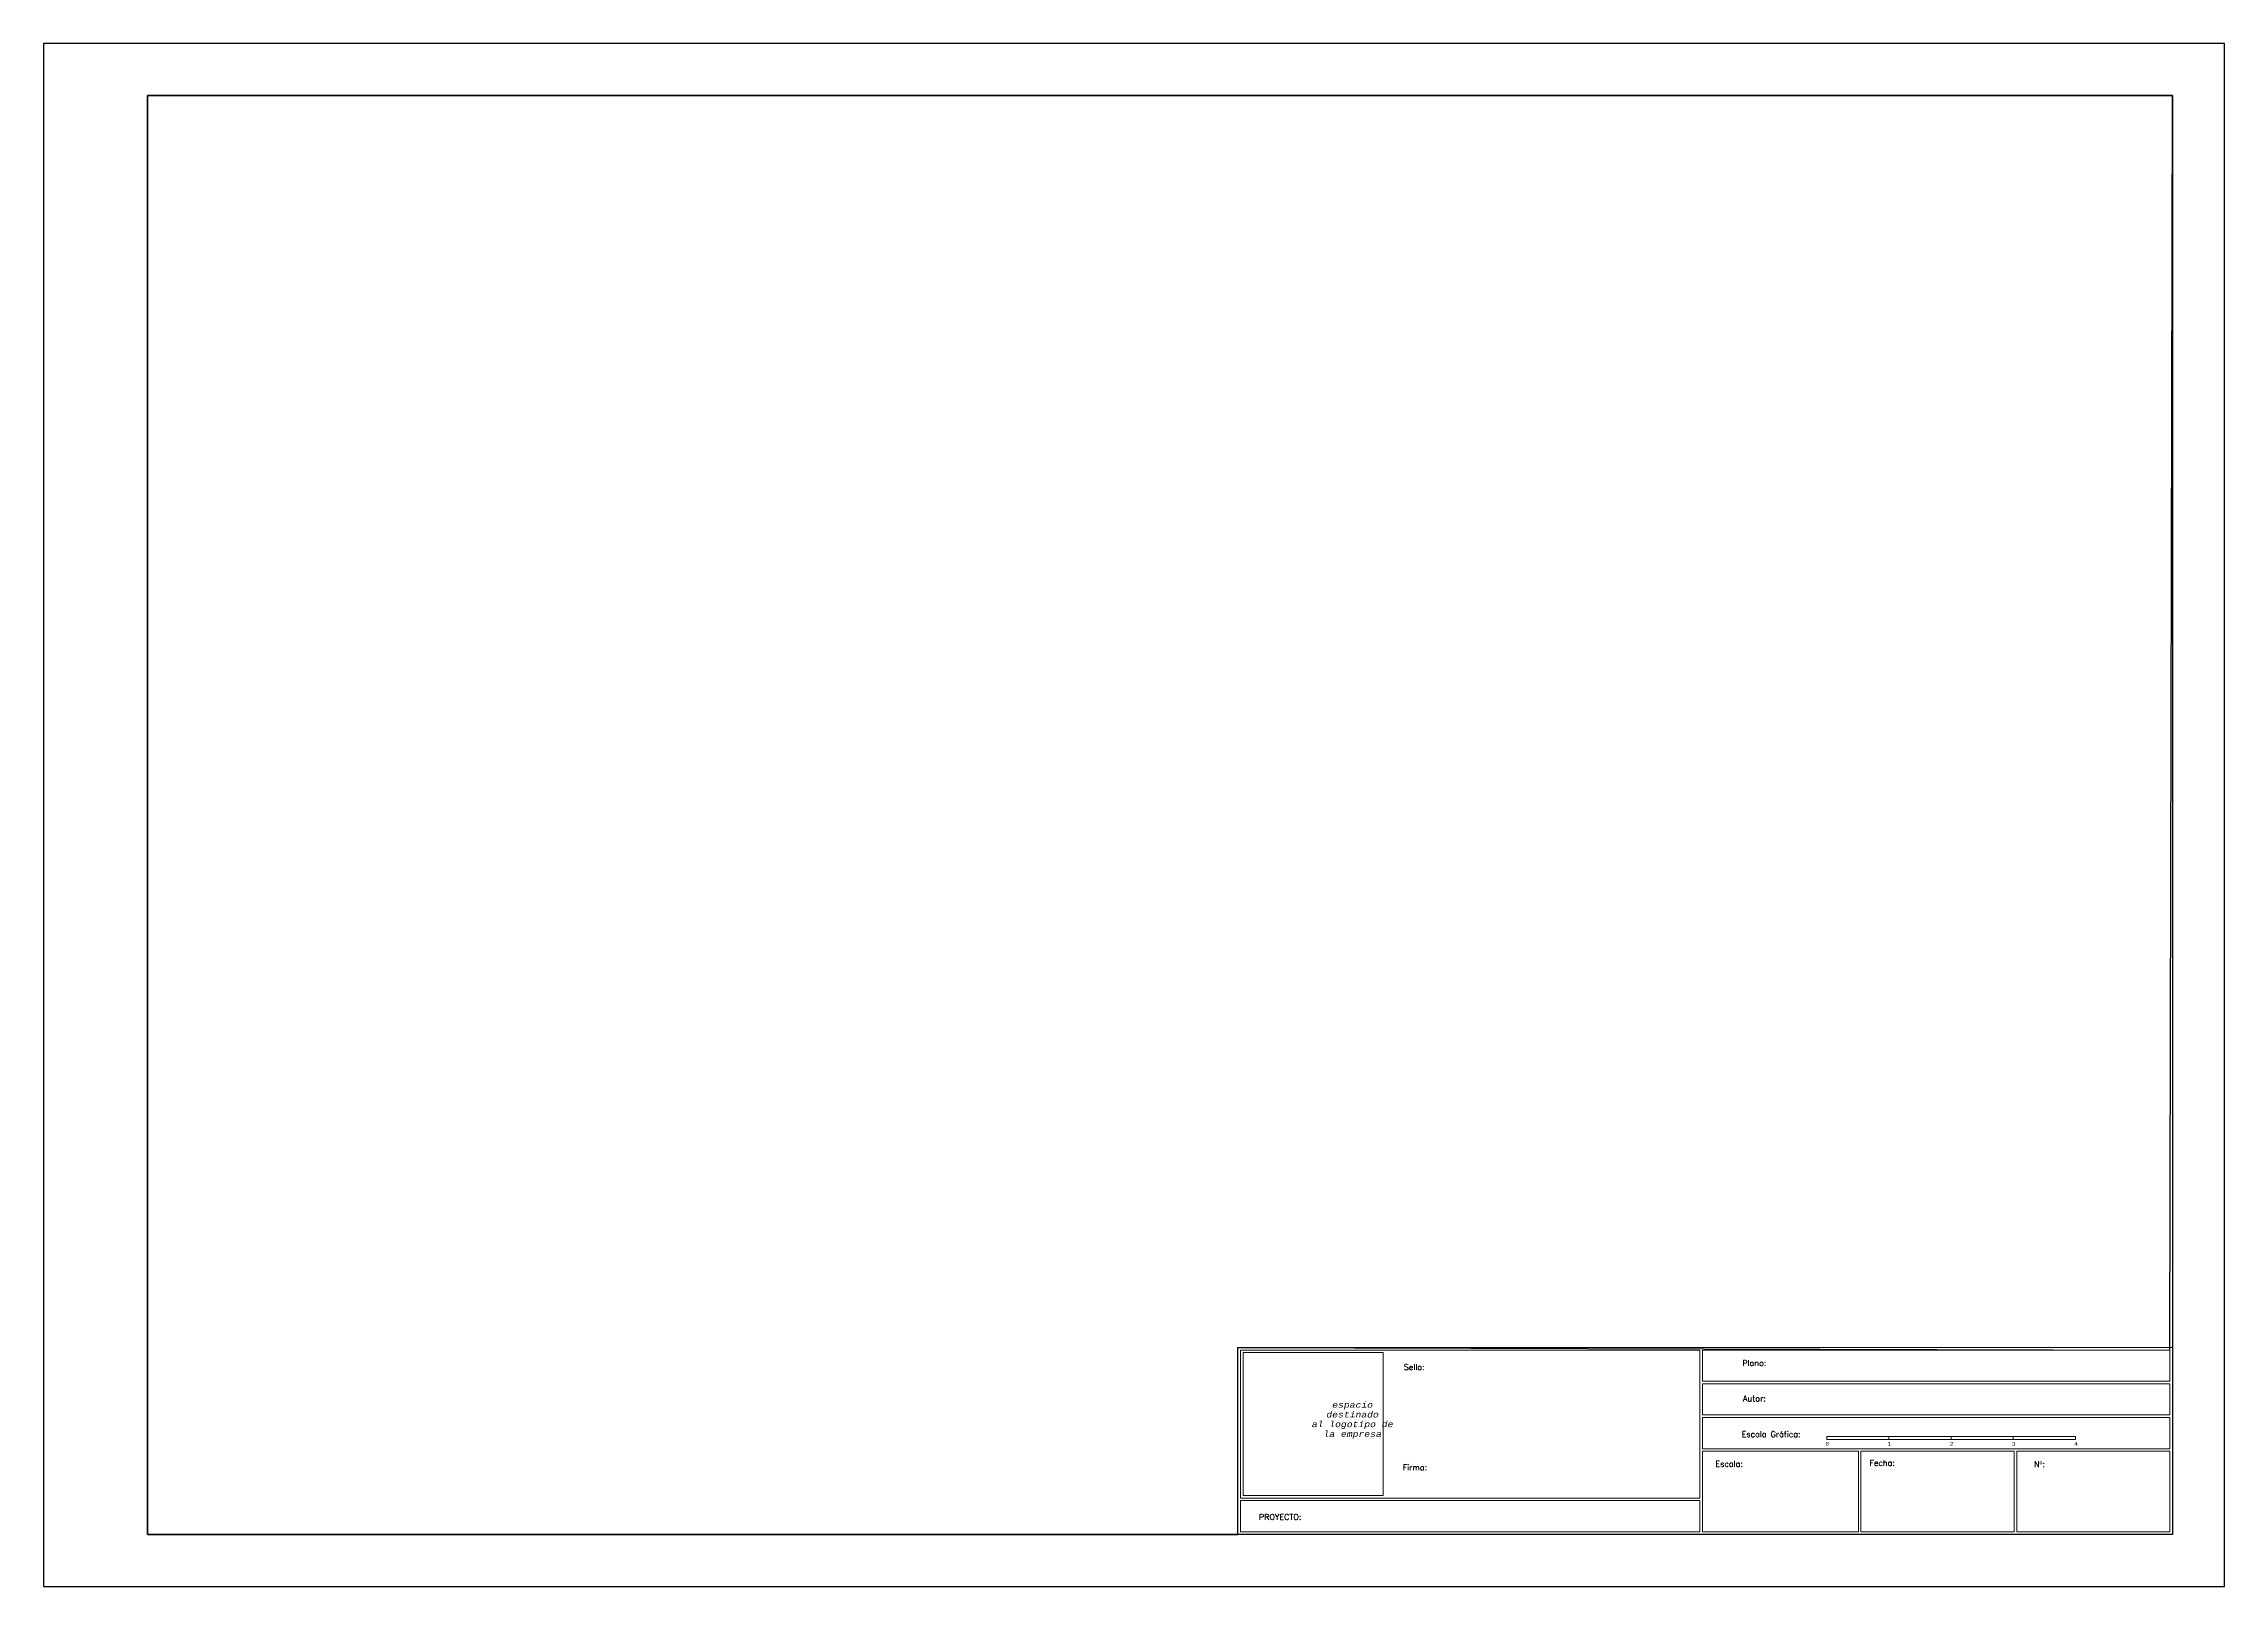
# Paper-space layout 'Porticos_2' of a CAD drawing. Header units: inches. Extents: x 412.8 to 454.8, y -3.5 to 26.2.
import ezdxf

# ---------------------------------------------------------------- set-up
doc = ezdxf.new("R2010")
doc.units = ezdxf.units.IN
doc.layers.get('0').update_dxf_attribs({"lineweight": 15})
doc.layers.add('VG', color=7, linetype='Continuous')
doc.styles.get("Standard").update_dxf_attribs({"font": 'arial.ttf'})

psp = doc.layouts.new('Porticos_2')

# ---------------------------------------------------------------- linework, layer by layer
for p, q in [((453.792, 1.116), (435.792, 1.116)), ((435.792, 1.116), (435.792, -2.484)), ((435.842, -1.784), (435.842, 1.066)), ((435.842, 1.066), (444.692, 1.066)), ((435.892, 1.016), (438.592, 1.016)), ((435.892, 1.016), (435.892, -1.734)), ((438.592, -1.734), (438.592, 1.016)), ((444.692, 1.066), (444.692, 0.416)), ((444.742, 1.066), (453.742, 1.066)), ((444.742, 0.466), (444.742, 1.066)), ((453.742, 1.066), (453.742, 0.466)), ((453.792, -2.484), (453.792, 1.116)), ((453.742, 0.466), (444.742, 0.466)), ((444.692, 0.416), (444.692, -0.234)), ((444.742, 0.416), (453.742, 0.416)), ((444.742, -0.184), (444.742, 0.416)), ((453.742, 0.416), (453.742, -0.184)), ((444.692, -0.234), (444.692, -0.884)), ((453.742, -0.184), (444.742, -0.184)), ((444.742, -0.234), (453.742, -0.234)), ((444.742, -0.834), (444.742, -0.234)), ((453.742, -0.234), (453.742, -0.834)), ((453.742, -0.834), (444.742, -0.834)), ((444.692, -0.884), (444.692, -1.784)), ((444.742, -0.884), (447.742, -0.884)), ((444.742, -0.884), (444.742, -2.434)), ((447.742, -2.434), (447.742, -0.884)), ((447.792, -0.884), (450.742, -0.884)), ((447.792, -2.434), (447.792, -0.884)), ((450.742, -2.434), (450.742, -0.884)), ((450.792, -0.884), (453.742, -0.884)), ((450.792, -2.434), (450.792, -0.884)), ((453.742, -0.884), (453.742, -2.434)), ((435.842, -1.784), (444.692, -1.784)), ((435.842, -2.434), (435.842, -1.834)), ((444.692, -1.834), (435.842, -1.834)), ((435.892, -1.734), (438.592, -1.734)), ((444.692, -1.834), (444.692, -2.434)), ((435.792, -2.484), (453.792, -2.484)), ((444.692, -2.434), (435.842, -2.434)), ((447.742, -2.434), (444.742, -2.434)), ((450.742, -2.434), (447.792, -2.434)), ((453.742, -2.434), (450.792, -2.434))]:
    psp.add_line(p, q)
at = {"ltscale": 0.01}
for p, q in [((447.133, -0.597), (448.33, -0.597)), ((447.133, -0.597), (447.133, -0.657)), ((447.133, -0.597), (448.33, -0.597)), ((447.133, -0.657), (448.33, -0.657)), ((448.33, -0.597), (449.527, -0.597)), ((448.33, -0.597), (448.33, -0.657)), ((448.33, -0.597), (449.527, -0.597)), ((448.33, -0.657), (449.527, -0.657)), ((449.527, -0.597), (450.725, -0.597)), ((449.527, -0.597), (449.527, -0.657)), ((449.527, -0.597), (450.725, -0.597)), ((449.527, -0.657), (450.725, -0.657)), ((450.725, -0.597), (451.922, -0.597)), ((450.725, -0.597), (450.725, -0.657)), ((450.725, -0.597), (451.922, -0.597)), ((450.725, -0.657), (451.922, -0.657)), ((451.922, -0.597), (451.922, -0.657))]:
    psp.add_line(p, q, dxfattribs=at)
at = {"layer": 'VG'}
for p, q in [((454.792, 26.216), (412.792, 26.216)), ((412.792, 26.216), (412.792, -3.484)), ((454.792, -3.484), (454.792, 26.216)), ((414.792, -2.484), (414.792, 25.216)), ((414.792, 25.216), (453.792, 25.216)), ((453.792, 25.216), (453.792, -2.484)), ((453.792, -2.484), (414.792, -2.484)), ((412.792, -3.484), (454.792, -3.484))]:
    psp.add_line(p, q, dxfattribs=at)
psp.add_lwpolyline([(414.792, 25.216), (414.792, -2.484), (435.792, -2.484), (435.792, 1.116), (453.742, 1.066), (453.792, 25.216), (414.792, 25.216)], close=True, dxfattribs=at)

# ---------------------------------------------------------------- texts
at = {"attachment_point": 1}
for s, insert, char_height in [('{\\Fsimplex8|c0;Plano:}', (445.508, 0.872), 0.11204), ('{\\Fsimplex8|c0;Sello:}', (438.989, 0.794), 0.11204), ('\\pxqc;{\\fCourier New|b0|i1|c0|p49;espacio \\Pdestinado\\Pal logotipo de\\Pla empresa}', (437.215, 0.067), 0.11204), ('{\\Fsimplex8|c0;Autor:}', (445.522, 0.19), 0.11204), ('{\\Fsimplex8|c0;Escala Gráfica:}', (445.495, -0.499), 0.11204), ('{\\fCourier New|b0|i0|c0|p49;0}', (447.108, -0.704), 0.07183), ('{\\fCourier New|b0|i0|c0|p49;1}', (448.305, -0.704), 0.07183), ('{\\fCourier New|b0|i0|c0|p49;2}', (449.503, -0.704), 0.07183), ('{\\fCourier New|b0|i0|c0|p49;3}', (450.7, -0.704), 0.07183), ('{\\fCourier New|b0|i0|c0|p49;4}', (451.897, -0.704), 0.07183), ('{\\Fsimplex8|c0;Firma:}', (438.966, -1.137), 0.11204), ('{\\Fsimplex8|c0;Escala:}', (444.989, -1.069), 0.11204), ('{\\Fsimplex8|c0;Fecha:}', (447.956, -1.052), 0.11204), ('{\\Fsimplex8|c0;Nº:}', (451.128, -1.076), 0.11204), ('{\\Fsimplex8|c0;PROYECTO:}', (436.198, -2.092), 0.11204)]:
    psp.add_mtext(s, dxfattribs=dict(at, insert=insert, char_height=char_height))

# ---------------------------------------------------------------- viewports
at = {"layer": 'VG', "view_target_point": (-4273.9052, 48.0698)}
vp = psp.add_viewport(center=(434.292, 11.366), size=(39, 27.7), view_center_point=(77293.7384, 49161.1996), view_height=33.843863, dxfattribs=at)
vp.dxf.flags = 0x10000  # cut along an outline
vp.dxf.clipping_boundary_handle = psp.add_lwpolyline([(414.792, 25.216), (414.792, -2.484), (435.792, -2.484), (435.792, 1.116), (453.742, 1.066), (453.792, 25.216), (414.792, 25.216)], format="xyb", close=True, dxfattribs={"invisible": 1}).dxf.handle

doc.saveas('drawing.dxf')
